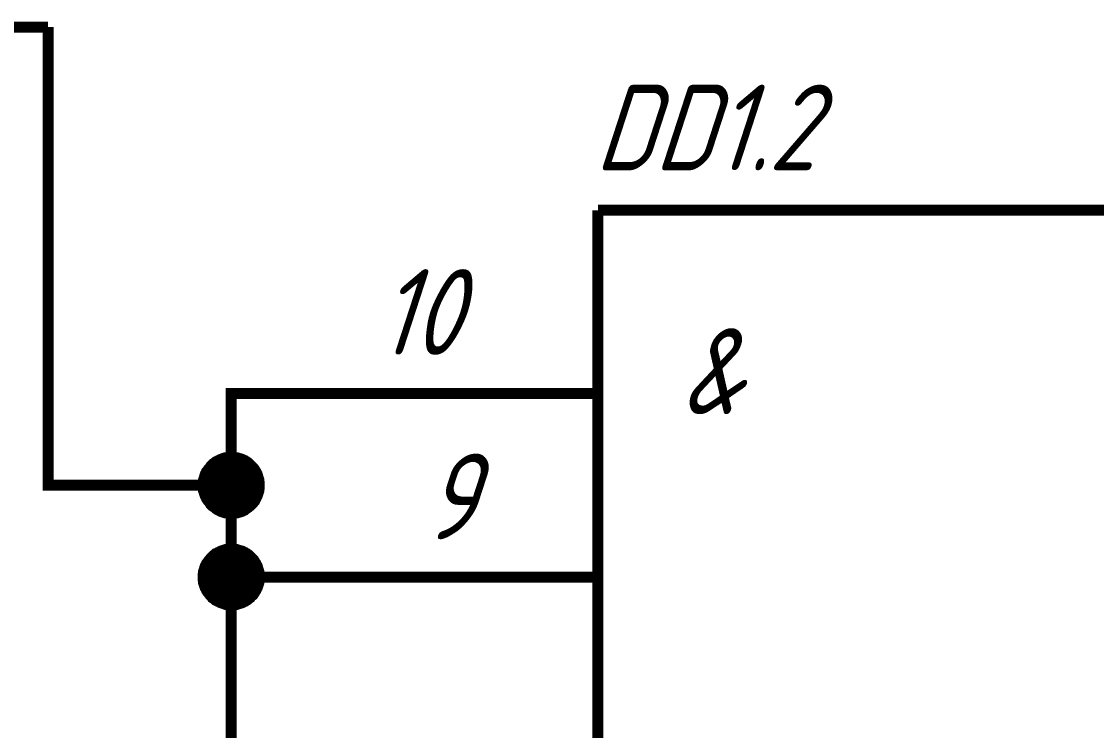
# Model space of a CAD drawing. Header units: millimetres. Extents: x 0 to 420, y 0 to 297.
# Drawn here: x 266.77 to 296.09, y 103.31 to 122.64 of the extents above; entities that cross this region are included whole.
import ezdxf

# ---------------------------------------------------------------- set-up
doc = ezdxf.new("R2010")
doc.units = ezdxf.units.MM
doc.layers.add('Sheet', color=255, linetype='Continuous')
doc.styles.add('GOST', font='', dxfattribs={"oblique": 18})
doc.styles.get('GOST').set_extended_font_data('GOST type A')

msp = doc.modelspace()

# ---------------------------------------------------------------- linework, layer by layer
at = {"layer": 'Sheet'}
for points, const_width in [([(262.5, 122.492), (267.496, 122.492)], 0.3), ([(267.496, 122.492), (267.496, 109.994), (272.493, 109.994), (272.493, 112.498), (277.489, 112.498)], 0.3), ([(282.496, 102.492), (282.496, 117.495)], 0.3), ([(282.496, 117.495), (297.485, 117.495)], 0.3), ([(282.496, 112.498), (277.489, 112.498)], 0.3), ([(271.729, 109.994), (271.729, 110.039), (271.729, 110.072), (271.74, 110.106), (271.74, 110.151), (271.751, 110.185), (271.763, 110.218), (271.774, 110.263), (271.785, 110.297), (271.808, 110.331), (271.819, 110.364), (271.841, 110.387), (271.864, 110.42), (271.886, 110.454), (271.909, 110.477), (271.931, 110.51), (271.954, 110.533), (271.976, 110.555), (272.01, 110.589), (272.043, 110.611), (272.066, 110.634), (272.1, 110.645), (272.133, 110.668), (272.167, 110.679), (272.201, 110.701), (272.234, 110.712), (272.268, 110.724), (272.302, 110.735), (272.335, 110.746), (272.38, 110.746), (272.414, 110.757), (272.459, 110.757), (272.493, 110.757)], 0.3), ([(271.729, 109.994), (271.729, 110.039), (271.729, 110.072), (271.74, 110.106), (271.74, 110.151), (271.751, 110.185), (271.763, 110.218), (271.774, 110.263), (271.785, 110.297), (271.808, 110.331), (271.819, 110.364), (271.841, 110.387), (271.864, 110.42), (271.886, 110.454), (271.909, 110.477), (271.931, 110.51), (271.954, 110.533), (271.976, 110.555), (272.01, 110.589), (272.043, 110.611), (272.066, 110.634), (272.1, 110.645), (272.133, 110.668), (272.167, 110.679), (272.201, 110.701), (272.234, 110.712), (272.268, 110.724), (272.302, 110.735), (272.335, 110.746), (272.38, 110.746), (272.414, 110.757), (272.459, 110.757), (272.493, 110.757)], 0.3), ([(271.729, 109.994), (271.729, 110.039), (271.729, 110.072), (271.74, 110.106), (271.74, 110.151), (271.751, 110.185), (271.763, 110.218), (271.774, 110.263), (271.785, 110.297), (271.808, 110.331), (271.819, 110.364), (271.841, 110.387), (271.864, 110.42), (271.886, 110.454), (271.909, 110.477), (271.931, 110.51), (271.954, 110.533), (271.976, 110.555), (272.01, 110.589), (272.043, 110.611), (272.066, 110.634), (272.1, 110.645), (272.133, 110.668), (272.167, 110.679), (272.201, 110.701), (272.234, 110.712), (272.268, 110.724), (272.302, 110.735), (272.335, 110.746), (272.38, 110.746), (272.414, 110.757), (272.459, 110.757), (272.493, 110.757)], 0.3), ([(271.729, 109.994), (271.729, 110.039), (271.729, 110.072), (271.74, 110.106), (271.74, 110.151), (271.751, 110.185), (271.763, 110.218), (271.774, 110.263), (271.785, 110.297), (271.808, 110.331), (271.819, 110.364), (271.841, 110.387), (271.864, 110.42), (271.886, 110.454), (271.909, 110.477), (271.931, 110.51), (271.954, 110.533), (271.976, 110.555), (272.01, 110.589), (272.043, 110.611), (272.066, 110.634), (272.1, 110.645), (272.133, 110.668), (272.167, 110.679), (272.201, 110.701), (272.234, 110.712), (272.268, 110.724), (272.302, 110.735), (272.335, 110.746), (272.38, 110.746), (272.414, 110.757), (272.459, 110.757), (272.493, 110.757)], 0.3), ([(272.493, 110.757), (272.493, 110.757)], 0.3), ([(272.493, 110.757), (272.537, 110.757), (272.571, 110.757), (272.605, 110.746), (272.65, 110.746), (272.683, 110.735), (272.717, 110.724), (272.762, 110.712), (272.796, 110.701), (272.829, 110.679), (272.863, 110.668), (272.885, 110.645), (272.919, 110.634), (272.953, 110.611), (272.975, 110.589), (273.009, 110.555), (273.031, 110.533), (273.054, 110.51), (273.088, 110.477), (273.11, 110.454), (273.132, 110.42), (273.144, 110.387), (273.166, 110.364), (273.177, 110.331), (273.2, 110.297), (273.211, 110.263), (273.222, 110.218), (273.234, 110.185), (273.245, 110.151), (273.245, 110.106), (273.256, 110.072), (273.256, 110.039), (273.256, 109.994)], 0.3), ([(272.493, 110.757), (272.493, 110.757)], 0.3), ([(272.493, 110.757), (272.537, 110.757), (272.571, 110.757), (272.605, 110.746), (272.65, 110.746), (272.683, 110.735), (272.717, 110.724), (272.762, 110.712), (272.796, 110.701), (272.829, 110.679), (272.863, 110.668), (272.885, 110.645), (272.919, 110.634), (272.953, 110.611), (272.975, 110.589), (273.009, 110.555), (273.031, 110.533), (273.054, 110.51), (273.088, 110.477), (273.11, 110.454), (273.132, 110.42), (273.144, 110.387), (273.166, 110.364), (273.177, 110.331), (273.2, 110.297), (273.211, 110.263), (273.222, 110.218), (273.234, 110.185), (273.245, 110.151), (273.245, 110.106), (273.256, 110.072), (273.256, 110.039), (273.256, 109.994)], 0.3), ([(272.493, 110.757), (272.493, 110.757)], 0.3), ([(272.493, 110.757), (272.537, 110.757), (272.571, 110.757), (272.605, 110.746), (272.65, 110.746), (272.683, 110.735), (272.717, 110.724), (272.762, 110.712), (272.796, 110.701), (272.829, 110.679), (272.863, 110.668), (272.885, 110.645), (272.919, 110.634), (272.953, 110.611), (272.975, 110.589), (273.009, 110.555), (273.031, 110.533), (273.054, 110.51), (273.088, 110.477), (273.11, 110.454), (273.132, 110.42), (273.144, 110.387), (273.166, 110.364), (273.177, 110.331), (273.2, 110.297), (273.211, 110.263), (273.222, 110.218), (273.234, 110.185), (273.245, 110.151), (273.245, 110.106), (273.256, 110.072), (273.256, 110.039), (273.256, 109.994)], 0.3), ([(272.493, 110.757), (272.493, 110.757)], 0.3), ([(272.493, 110.757), (272.537, 110.757), (272.571, 110.757), (272.605, 110.746), (272.65, 110.746), (272.683, 110.735), (272.717, 110.724), (272.762, 110.712), (272.796, 110.701), (272.829, 110.679), (272.863, 110.668), (272.885, 110.645), (272.919, 110.634), (272.953, 110.611), (272.975, 110.589), (273.009, 110.555), (273.031, 110.533), (273.054, 110.51), (273.088, 110.477), (273.11, 110.454), (273.132, 110.42), (273.144, 110.387), (273.166, 110.364), (273.177, 110.331), (273.2, 110.297), (273.211, 110.263), (273.222, 110.218), (273.234, 110.185), (273.245, 110.151), (273.245, 110.106), (273.256, 110.072), (273.256, 110.039), (273.256, 109.994)], 0.3), ([(271.729, 109.994), (271.729, 110.039), (271.729, 110.072), (271.74, 110.106), (271.74, 110.151), (271.751, 110.185), (271.763, 110.218), (271.774, 110.263), (271.785, 110.297), (271.808, 110.331), (271.819, 110.364), (271.841, 110.387), (271.864, 110.42), (271.886, 110.454), (271.909, 110.477), (271.931, 110.51), (271.954, 110.533), (271.976, 110.555), (272.01, 110.589), (272.043, 110.611), (272.066, 110.634), (272.1, 110.645), (272.133, 110.668), (272.167, 110.679), (272.201, 110.701), (272.234, 110.712), (272.268, 110.724), (272.302, 110.735), (272.335, 110.746), (272.38, 110.746), (272.414, 110.757), (272.459, 110.757), (272.493, 110.757)], 0.0991), ([(271.729, 109.994), (271.729, 110.039), (271.729, 110.072), (271.74, 110.106), (271.74, 110.151), (271.751, 110.185), (271.763, 110.218), (271.774, 110.263), (271.785, 110.297), (271.808, 110.331), (271.819, 110.364), (271.841, 110.387), (271.864, 110.42), (271.886, 110.454), (271.909, 110.477), (271.931, 110.51), (271.954, 110.533), (271.976, 110.555), (272.01, 110.589), (272.043, 110.611), (272.066, 110.634), (272.1, 110.645), (272.133, 110.668), (272.167, 110.679), (272.201, 110.701), (272.234, 110.712), (272.268, 110.724), (272.302, 110.735), (272.335, 110.746), (272.38, 110.746), (272.414, 110.757), (272.459, 110.757), (272.493, 110.757)], 0.0991), ([(271.729, 109.994), (271.729, 110.039), (271.729, 110.072), (271.74, 110.106), (271.74, 110.151), (271.751, 110.185), (271.763, 110.218), (271.774, 110.263), (271.785, 110.297), (271.808, 110.331), (271.819, 110.364), (271.841, 110.387), (271.864, 110.42), (271.886, 110.454), (271.909, 110.477), (271.931, 110.51), (271.954, 110.533), (271.976, 110.555), (272.01, 110.589), (272.043, 110.611), (272.066, 110.634), (272.1, 110.645), (272.133, 110.668), (272.167, 110.679), (272.201, 110.701), (272.234, 110.712), (272.268, 110.724), (272.302, 110.735), (272.335, 110.746), (272.38, 110.746), (272.414, 110.757), (272.459, 110.757), (272.493, 110.757)], 0.0991), ([(271.729, 109.994), (271.729, 110.039), (271.729, 110.072), (271.74, 110.106), (271.74, 110.151), (271.751, 110.185), (271.763, 110.218), (271.774, 110.263), (271.785, 110.297), (271.808, 110.331), (271.819, 110.364), (271.841, 110.387), (271.864, 110.42), (271.886, 110.454), (271.909, 110.477), (271.931, 110.51), (271.954, 110.533), (271.976, 110.555), (272.01, 110.589), (272.043, 110.611), (272.066, 110.634), (272.1, 110.645), (272.133, 110.668), (272.167, 110.679), (272.201, 110.701), (272.234, 110.712), (272.268, 110.724), (272.302, 110.735), (272.335, 110.746), (272.38, 110.746), (272.414, 110.757), (272.459, 110.757), (272.493, 110.757)], 0.0991), ([(272.493, 110.757), (272.493, 110.757)], 0.0991), ([(272.493, 110.757), (272.537, 110.757), (272.571, 110.757), (272.605, 110.746), (272.65, 110.746), (272.683, 110.735), (272.717, 110.724), (272.762, 110.712), (272.796, 110.701), (272.829, 110.679), (272.863, 110.668), (272.885, 110.645), (272.919, 110.634), (272.953, 110.611), (272.975, 110.589), (273.009, 110.555), (273.031, 110.533), (273.054, 110.51), (273.088, 110.477), (273.11, 110.454), (273.132, 110.42), (273.144, 110.387), (273.166, 110.364), (273.177, 110.331), (273.2, 110.297), (273.211, 110.263), (273.222, 110.218), (273.234, 110.185), (273.245, 110.151), (273.245, 110.106), (273.256, 110.072), (273.256, 110.039), (273.256, 109.994)], 0.0991), ([(272.493, 110.757), (272.493, 110.757)], 0.0991), ([(272.493, 110.757), (272.537, 110.757), (272.571, 110.757), (272.605, 110.746), (272.65, 110.746), (272.683, 110.735), (272.717, 110.724), (272.762, 110.712), (272.796, 110.701), (272.829, 110.679), (272.863, 110.668), (272.885, 110.645), (272.919, 110.634), (272.953, 110.611), (272.975, 110.589), (273.009, 110.555), (273.031, 110.533), (273.054, 110.51), (273.088, 110.477), (273.11, 110.454), (273.132, 110.42), (273.144, 110.387), (273.166, 110.364), (273.177, 110.331), (273.2, 110.297), (273.211, 110.263), (273.222, 110.218), (273.234, 110.185), (273.245, 110.151), (273.245, 110.106), (273.256, 110.072), (273.256, 110.039), (273.256, 109.994)], 0.0991), ([(272.493, 110.757), (272.493, 110.757)], 0.0991), ([(272.493, 110.757), (272.537, 110.757), (272.571, 110.757), (272.605, 110.746), (272.65, 110.746), (272.683, 110.735), (272.717, 110.724), (272.762, 110.712), (272.796, 110.701), (272.829, 110.679), (272.863, 110.668), (272.885, 110.645), (272.919, 110.634), (272.953, 110.611), (272.975, 110.589), (273.009, 110.555), (273.031, 110.533), (273.054, 110.51), (273.088, 110.477), (273.11, 110.454), (273.132, 110.42), (273.144, 110.387), (273.166, 110.364), (273.177, 110.331), (273.2, 110.297), (273.211, 110.263), (273.222, 110.218), (273.234, 110.185), (273.245, 110.151), (273.245, 110.106), (273.256, 110.072), (273.256, 110.039), (273.256, 109.994)], 0.0991), ([(272.493, 110.757), (272.493, 110.757)], 0.0991), ([(272.493, 110.757), (272.537, 110.757), (272.571, 110.757), (272.605, 110.746), (272.65, 110.746), (272.683, 110.735), (272.717, 110.724), (272.762, 110.712), (272.796, 110.701), (272.829, 110.679), (272.863, 110.668), (272.885, 110.645), (272.919, 110.634), (272.953, 110.611), (272.975, 110.589), (273.009, 110.555), (273.031, 110.533), (273.054, 110.51), (273.088, 110.477), (273.11, 110.454), (273.132, 110.42), (273.144, 110.387), (273.166, 110.364), (273.177, 110.331), (273.2, 110.297), (273.211, 110.263), (273.222, 110.218), (273.234, 110.185), (273.245, 110.151), (273.245, 110.106), (273.256, 110.072), (273.256, 110.039), (273.256, 109.994)], 0.0991), ([(272.493, 109.23), (272.459, 109.23), (272.414, 109.23), (272.38, 109.241), (272.335, 109.241), (272.302, 109.253), (272.268, 109.264), (272.234, 109.275), (272.201, 109.286), (272.167, 109.309), (272.133, 109.32), (272.1, 109.342), (272.066, 109.365), (272.043, 109.387), (272.01, 109.41), (271.976, 109.432), (271.954, 109.455), (271.931, 109.477), (271.909, 109.511), (271.886, 109.545), (271.864, 109.567), (271.841, 109.601), (271.819, 109.634), (271.808, 109.668), (271.785, 109.702), (271.774, 109.735), (271.763, 109.769), (271.751, 109.803), (271.74, 109.837), (271.74, 109.881), (271.729, 109.915), (271.729, 109.96), (271.729, 109.994)], 0.3), ([(271.729, 109.994), (271.729, 109.994)], 0.3), ([(272.493, 109.23), (272.459, 109.23), (272.414, 109.23), (272.38, 109.241), (272.335, 109.241), (272.302, 109.253), (272.268, 109.264), (272.234, 109.275), (272.201, 109.286), (272.167, 109.309), (272.133, 109.32), (272.1, 109.342), (272.066, 109.365), (272.043, 109.387), (272.01, 109.41), (271.976, 109.432), (271.954, 109.455), (271.931, 109.477), (271.909, 109.511), (271.886, 109.545), (271.864, 109.567), (271.841, 109.601), (271.819, 109.634), (271.808, 109.668), (271.785, 109.702), (271.774, 109.735), (271.763, 109.769), (271.751, 109.803), (271.74, 109.837), (271.74, 109.881), (271.729, 109.915), (271.729, 109.96), (271.729, 109.994)], 0.3), ([(271.729, 109.994), (271.729, 109.994)], 0.3), ([(272.493, 109.23), (272.459, 109.23), (272.414, 109.23), (272.38, 109.241), (272.335, 109.241), (272.302, 109.253), (272.268, 109.264), (272.234, 109.275), (272.201, 109.286), (272.167, 109.309), (272.133, 109.32), (272.1, 109.342), (272.066, 109.365), (272.043, 109.387), (272.01, 109.41), (271.976, 109.432), (271.954, 109.455), (271.931, 109.477), (271.909, 109.511), (271.886, 109.545), (271.864, 109.567), (271.841, 109.601), (271.819, 109.634), (271.808, 109.668), (271.785, 109.702), (271.774, 109.735), (271.763, 109.769), (271.751, 109.803), (271.74, 109.837), (271.74, 109.881), (271.729, 109.915), (271.729, 109.96), (271.729, 109.994)], 0.3), ([(271.729, 109.994), (271.729, 109.994)], 0.3), ([(272.493, 109.23), (272.459, 109.23), (272.414, 109.23), (272.38, 109.241), (272.335, 109.241), (272.302, 109.253), (272.268, 109.264), (272.234, 109.275), (272.201, 109.286), (272.167, 109.309), (272.133, 109.32), (272.1, 109.342), (272.066, 109.365), (272.043, 109.387), (272.01, 109.41), (271.976, 109.432), (271.954, 109.455), (271.931, 109.477), (271.909, 109.511), (271.886, 109.545), (271.864, 109.567), (271.841, 109.601), (271.819, 109.634), (271.808, 109.668), (271.785, 109.702), (271.774, 109.735), (271.763, 109.769), (271.751, 109.803), (271.74, 109.837), (271.74, 109.881), (271.729, 109.915), (271.729, 109.96), (271.729, 109.994)], 0.3), ([(271.729, 109.994), (271.729, 109.994)], 0.3), ([(272.493, 109.23), (272.459, 109.23), (272.414, 109.23), (272.38, 109.241), (272.335, 109.241), (272.302, 109.253), (272.268, 109.264), (272.234, 109.275), (272.201, 109.286), (272.167, 109.309), (272.133, 109.32), (272.1, 109.342), (272.066, 109.365), (272.043, 109.387), (272.01, 109.41), (271.976, 109.432), (271.954, 109.455), (271.931, 109.477), (271.909, 109.511), (271.886, 109.545), (271.864, 109.567), (271.841, 109.601), (271.819, 109.634), (271.808, 109.668), (271.785, 109.702), (271.774, 109.735), (271.763, 109.769), (271.751, 109.803), (271.74, 109.837), (271.74, 109.881), (271.729, 109.915), (271.729, 109.96), (271.729, 109.994)], 0.0991), ([(271.729, 109.994), (271.729, 109.994)], 0.0991), ([(272.493, 109.23), (272.459, 109.23), (272.414, 109.23), (272.38, 109.241), (272.335, 109.241), (272.302, 109.253), (272.268, 109.264), (272.234, 109.275), (272.201, 109.286), (272.167, 109.309), (272.133, 109.32), (272.1, 109.342), (272.066, 109.365), (272.043, 109.387), (272.01, 109.41), (271.976, 109.432), (271.954, 109.455), (271.931, 109.477), (271.909, 109.511), (271.886, 109.545), (271.864, 109.567), (271.841, 109.601), (271.819, 109.634), (271.808, 109.668), (271.785, 109.702), (271.774, 109.735), (271.763, 109.769), (271.751, 109.803), (271.74, 109.837), (271.74, 109.881), (271.729, 109.915), (271.729, 109.96), (271.729, 109.994)], 0.0991), ([(271.729, 109.994), (271.729, 109.994)], 0.0991), ([(272.493, 109.23), (272.459, 109.23), (272.414, 109.23), (272.38, 109.241), (272.335, 109.241), (272.302, 109.253), (272.268, 109.264), (272.234, 109.275), (272.201, 109.286), (272.167, 109.309), (272.133, 109.32), (272.1, 109.342), (272.066, 109.365), (272.043, 109.387), (272.01, 109.41), (271.976, 109.432), (271.954, 109.455), (271.931, 109.477), (271.909, 109.511), (271.886, 109.545), (271.864, 109.567), (271.841, 109.601), (271.819, 109.634), (271.808, 109.668), (271.785, 109.702), (271.774, 109.735), (271.763, 109.769), (271.751, 109.803), (271.74, 109.837), (271.74, 109.881), (271.729, 109.915), (271.729, 109.96), (271.729, 109.994)], 0.0991), ([(271.729, 109.994), (271.729, 109.994)], 0.0991), ([(272.493, 109.23), (272.459, 109.23), (272.414, 109.23), (272.38, 109.241), (272.335, 109.241), (272.302, 109.253), (272.268, 109.264), (272.234, 109.275), (272.201, 109.286), (272.167, 109.309), (272.133, 109.32), (272.1, 109.342), (272.066, 109.365), (272.043, 109.387), (272.01, 109.41), (271.976, 109.432), (271.954, 109.455), (271.931, 109.477), (271.909, 109.511), (271.886, 109.545), (271.864, 109.567), (271.841, 109.601), (271.819, 109.634), (271.808, 109.668), (271.785, 109.702), (271.774, 109.735), (271.763, 109.769), (271.751, 109.803), (271.74, 109.837), (271.74, 109.881), (271.729, 109.915), (271.729, 109.96), (271.729, 109.994)], 0.0991), ([(271.729, 109.994), (271.729, 109.994)], 0.0991), ([(273.256, 109.994), (273.256, 109.96), (273.256, 109.915), (273.245, 109.881), (273.245, 109.837), (273.234, 109.803), (273.222, 109.769), (273.211, 109.735), (273.2, 109.702), (273.177, 109.668), (273.166, 109.634), (273.144, 109.601), (273.132, 109.567), (273.11, 109.545), (273.088, 109.511), (273.054, 109.477), (273.031, 109.455), (273.009, 109.432), (272.975, 109.41), (272.953, 109.387), (272.919, 109.365), (272.885, 109.342), (272.863, 109.32), (272.829, 109.309), (272.796, 109.286), (272.762, 109.275), (272.717, 109.264), (272.683, 109.253), (272.65, 109.241), (272.605, 109.241), (272.571, 109.23), (272.537, 109.23), (272.493, 109.23)], 0.3), ([(272.493, 109.994), (272.493, 107.49), (277.489, 107.49)], 0.3), ([(273.256, 109.994), (273.256, 109.96), (273.256, 109.915), (273.245, 109.881), (273.245, 109.837), (273.234, 109.803), (273.222, 109.769), (273.211, 109.735), (273.2, 109.702), (273.177, 109.668), (273.166, 109.634), (273.144, 109.601), (273.132, 109.567), (273.11, 109.545), (273.088, 109.511), (273.054, 109.477), (273.031, 109.455), (273.009, 109.432), (272.975, 109.41), (272.953, 109.387), (272.919, 109.365), (272.885, 109.342), (272.863, 109.32), (272.829, 109.309), (272.796, 109.286), (272.762, 109.275), (272.717, 109.264), (272.683, 109.253), (272.65, 109.241), (272.605, 109.241), (272.571, 109.23), (272.537, 109.23), (272.493, 109.23)], 0.3), ([(273.256, 109.994), (273.256, 109.96), (273.256, 109.915), (273.245, 109.881), (273.245, 109.837), (273.234, 109.803), (273.222, 109.769), (273.211, 109.735), (273.2, 109.702), (273.177, 109.668), (273.166, 109.634), (273.144, 109.601), (273.132, 109.567), (273.11, 109.545), (273.088, 109.511), (273.054, 109.477), (273.031, 109.455), (273.009, 109.432), (272.975, 109.41), (272.953, 109.387), (272.919, 109.365), (272.885, 109.342), (272.863, 109.32), (272.829, 109.309), (272.796, 109.286), (272.762, 109.275), (272.717, 109.264), (272.683, 109.253), (272.65, 109.241), (272.605, 109.241), (272.571, 109.23), (272.537, 109.23), (272.493, 109.23)], 0.3), ([(273.256, 109.994), (273.256, 109.96), (273.256, 109.915), (273.245, 109.881), (273.245, 109.837), (273.234, 109.803), (273.222, 109.769), (273.211, 109.735), (273.2, 109.702), (273.177, 109.668), (273.166, 109.634), (273.144, 109.601), (273.132, 109.567), (273.11, 109.545), (273.088, 109.511), (273.054, 109.477), (273.031, 109.455), (273.009, 109.432), (272.975, 109.41), (272.953, 109.387), (272.919, 109.365), (272.885, 109.342), (272.863, 109.32), (272.829, 109.309), (272.796, 109.286), (272.762, 109.275), (272.717, 109.264), (272.683, 109.253), (272.65, 109.241), (272.605, 109.241), (272.571, 109.23), (272.537, 109.23), (272.493, 109.23)], 0.3), ([(273.256, 109.994), (273.256, 109.96), (273.256, 109.915), (273.245, 109.881), (273.245, 109.837), (273.234, 109.803), (273.222, 109.769), (273.211, 109.735), (273.2, 109.702), (273.177, 109.668), (273.166, 109.634), (273.144, 109.601), (273.132, 109.567), (273.11, 109.545), (273.088, 109.511), (273.054, 109.477), (273.031, 109.455), (273.009, 109.432), (272.975, 109.41), (272.953, 109.387), (272.919, 109.365), (272.885, 109.342), (272.863, 109.32), (272.829, 109.309), (272.796, 109.286), (272.762, 109.275), (272.717, 109.264), (272.683, 109.253), (272.65, 109.241), (272.605, 109.241), (272.571, 109.23), (272.537, 109.23), (272.493, 109.23)], 0.0991), ([(273.256, 109.994), (273.256, 109.96), (273.256, 109.915), (273.245, 109.881), (273.245, 109.837), (273.234, 109.803), (273.222, 109.769), (273.211, 109.735), (273.2, 109.702), (273.177, 109.668), (273.166, 109.634), (273.144, 109.601), (273.132, 109.567), (273.11, 109.545), (273.088, 109.511), (273.054, 109.477), (273.031, 109.455), (273.009, 109.432), (272.975, 109.41), (272.953, 109.387), (272.919, 109.365), (272.885, 109.342), (272.863, 109.32), (272.829, 109.309), (272.796, 109.286), (272.762, 109.275), (272.717, 109.264), (272.683, 109.253), (272.65, 109.241), (272.605, 109.241), (272.571, 109.23), (272.537, 109.23), (272.493, 109.23)], 0.0991), ([(273.256, 109.994), (273.256, 109.96), (273.256, 109.915), (273.245, 109.881), (273.245, 109.837), (273.234, 109.803), (273.222, 109.769), (273.211, 109.735), (273.2, 109.702), (273.177, 109.668), (273.166, 109.634), (273.144, 109.601), (273.132, 109.567), (273.11, 109.545), (273.088, 109.511), (273.054, 109.477), (273.031, 109.455), (273.009, 109.432), (272.975, 109.41), (272.953, 109.387), (272.919, 109.365), (272.885, 109.342), (272.863, 109.32), (272.829, 109.309), (272.796, 109.286), (272.762, 109.275), (272.717, 109.264), (272.683, 109.253), (272.65, 109.241), (272.605, 109.241), (272.571, 109.23), (272.537, 109.23), (272.493, 109.23)], 0.0991), ([(273.256, 109.994), (273.256, 109.96), (273.256, 109.915), (273.245, 109.881), (273.245, 109.837), (273.234, 109.803), (273.222, 109.769), (273.211, 109.735), (273.2, 109.702), (273.177, 109.668), (273.166, 109.634), (273.144, 109.601), (273.132, 109.567), (273.11, 109.545), (273.088, 109.511), (273.054, 109.477), (273.031, 109.455), (273.009, 109.432), (272.975, 109.41), (272.953, 109.387), (272.919, 109.365), (272.885, 109.342), (272.863, 109.32), (272.829, 109.309), (272.796, 109.286), (272.762, 109.275), (272.717, 109.264), (272.683, 109.253), (272.65, 109.241), (272.605, 109.241), (272.571, 109.23), (272.537, 109.23), (272.493, 109.23)], 0.0991), ([(273.256, 109.994), (273.256, 109.994), (273.256, 109.994), (273.256, 109.994), (273.256, 109.994), (273.256, 109.994), (273.256, 109.994), (273.256, 109.994), (273.256, 109.994), (273.256, 109.994), (273.256, 109.994), (273.256, 109.994), (273.256, 109.994), (273.256, 109.994), (273.256, 109.994), (273.256, 109.994), (273.256, 109.994), (273.256, 109.994), (273.256, 109.994), (273.256, 109.994), (273.256, 109.994), (273.256, 109.994), (273.256, 109.994), (273.256, 109.994), (273.256, 109.994), (273.256, 109.994), (273.256, 109.994), (273.256, 109.994), (273.256, 109.994), (273.256, 109.994), (273.256, 109.994), (273.256, 109.994), (273.256, 109.994)], 0.3), ([(273.256, 109.994), (273.256, 109.994)], 0.3), ([(273.256, 109.994), (273.256, 109.994), (273.256, 109.994), (273.256, 109.994), (273.256, 109.994), (273.256, 109.994), (273.256, 109.994), (273.256, 109.994), (273.256, 109.994), (273.256, 109.994), (273.256, 109.994), (273.256, 109.994), (273.256, 109.994), (273.256, 109.994), (273.256, 109.994), (273.256, 109.994), (273.256, 109.994), (273.256, 109.994), (273.256, 109.994), (273.256, 109.994), (273.256, 109.994), (273.256, 109.994), (273.256, 109.994), (273.256, 109.994), (273.256, 109.994), (273.256, 109.994), (273.256, 109.994), (273.256, 109.994), (273.256, 109.994), (273.256, 109.994), (273.256, 109.994), (273.256, 109.994), (273.256, 109.994)], 0.3), ([(273.256, 109.994), (273.256, 109.994)], 0.3), ([(273.256, 109.994), (273.256, 109.994), (273.256, 109.994), (273.256, 109.994), (273.256, 109.994), (273.256, 109.994), (273.256, 109.994), (273.256, 109.994), (273.256, 109.994), (273.256, 109.994), (273.256, 109.994), (273.256, 109.994), (273.256, 109.994), (273.256, 109.994), (273.256, 109.994), (273.256, 109.994), (273.256, 109.994), (273.256, 109.994), (273.256, 109.994), (273.256, 109.994), (273.256, 109.994), (273.256, 109.994), (273.256, 109.994), (273.256, 109.994), (273.256, 109.994), (273.256, 109.994), (273.256, 109.994), (273.256, 109.994), (273.256, 109.994), (273.256, 109.994), (273.256, 109.994), (273.256, 109.994), (273.256, 109.994)], 0.3), ([(273.256, 109.994), (273.256, 109.994)], 0.3), ([(273.256, 109.994), (273.256, 109.994), (273.256, 109.994), (273.256, 109.994), (273.256, 109.994), (273.256, 109.994), (273.256, 109.994), (273.256, 109.994), (273.256, 109.994), (273.256, 109.994), (273.256, 109.994), (273.256, 109.994), (273.256, 109.994), (273.256, 109.994), (273.256, 109.994), (273.256, 109.994), (273.256, 109.994), (273.256, 109.994), (273.256, 109.994), (273.256, 109.994), (273.256, 109.994), (273.256, 109.994), (273.256, 109.994), (273.256, 109.994), (273.256, 109.994), (273.256, 109.994), (273.256, 109.994), (273.256, 109.994), (273.256, 109.994), (273.256, 109.994), (273.256, 109.994), (273.256, 109.994), (273.256, 109.994)], 0.3), ([(273.256, 109.994), (273.256, 109.994)], 0.3), ([(273.256, 109.994), (273.256, 109.994), (273.256, 109.994), (273.256, 109.994), (273.256, 109.994), (273.256, 109.994), (273.256, 109.994), (273.256, 109.994), (273.256, 109.994), (273.256, 109.994), (273.256, 109.994), (273.256, 109.994), (273.256, 109.994), (273.256, 109.994), (273.256, 109.994), (273.256, 109.994), (273.256, 109.994), (273.256, 109.994), (273.256, 109.994), (273.256, 109.994), (273.256, 109.994), (273.256, 109.994), (273.256, 109.994), (273.256, 109.994), (273.256, 109.994), (273.256, 109.994), (273.256, 109.994), (273.256, 109.994), (273.256, 109.994), (273.256, 109.994), (273.256, 109.994), (273.256, 109.994), (273.256, 109.994)], 0.0991), ([(273.256, 109.994), (273.256, 109.994)], 0.0991), ([(273.256, 109.994), (273.256, 109.994), (273.256, 109.994), (273.256, 109.994), (273.256, 109.994), (273.256, 109.994), (273.256, 109.994), (273.256, 109.994), (273.256, 109.994), (273.256, 109.994), (273.256, 109.994), (273.256, 109.994), (273.256, 109.994), (273.256, 109.994), (273.256, 109.994), (273.256, 109.994), (273.256, 109.994), (273.256, 109.994), (273.256, 109.994), (273.256, 109.994), (273.256, 109.994), (273.256, 109.994), (273.256, 109.994), (273.256, 109.994), (273.256, 109.994), (273.256, 109.994), (273.256, 109.994), (273.256, 109.994), (273.256, 109.994), (273.256, 109.994), (273.256, 109.994), (273.256, 109.994), (273.256, 109.994)], 0.0991), ([(273.256, 109.994), (273.256, 109.994)], 0.0991), ([(273.256, 109.994), (273.256, 109.994), (273.256, 109.994), (273.256, 109.994), (273.256, 109.994), (273.256, 109.994), (273.256, 109.994), (273.256, 109.994), (273.256, 109.994), (273.256, 109.994), (273.256, 109.994), (273.256, 109.994), (273.256, 109.994), (273.256, 109.994), (273.256, 109.994), (273.256, 109.994), (273.256, 109.994), (273.256, 109.994), (273.256, 109.994), (273.256, 109.994), (273.256, 109.994), (273.256, 109.994), (273.256, 109.994), (273.256, 109.994), (273.256, 109.994), (273.256, 109.994), (273.256, 109.994), (273.256, 109.994), (273.256, 109.994), (273.256, 109.994), (273.256, 109.994), (273.256, 109.994), (273.256, 109.994)], 0.0991), ([(273.256, 109.994), (273.256, 109.994)], 0.0991), ([(273.256, 109.994), (273.256, 109.994), (273.256, 109.994), (273.256, 109.994), (273.256, 109.994), (273.256, 109.994), (273.256, 109.994), (273.256, 109.994), (273.256, 109.994), (273.256, 109.994), (273.256, 109.994), (273.256, 109.994), (273.256, 109.994), (273.256, 109.994), (273.256, 109.994), (273.256, 109.994), (273.256, 109.994), (273.256, 109.994), (273.256, 109.994), (273.256, 109.994), (273.256, 109.994), (273.256, 109.994), (273.256, 109.994), (273.256, 109.994), (273.256, 109.994), (273.256, 109.994), (273.256, 109.994), (273.256, 109.994), (273.256, 109.994), (273.256, 109.994), (273.256, 109.994), (273.256, 109.994), (273.256, 109.994)], 0.0991), ([(273.256, 109.994), (273.256, 109.994)], 0.0991), ([(271.729, 107.49), (271.729, 107.534), (271.729, 107.568), (271.74, 107.602), (271.74, 107.647), (271.751, 107.68), (271.763, 107.714), (271.774, 107.759), (271.785, 107.793), (271.808, 107.826), (271.819, 107.86), (271.841, 107.883), (271.864, 107.916), (271.886, 107.95), (271.909, 107.972), (271.931, 108.006), (271.954, 108.029), (271.976, 108.051), (272.01, 108.085), (272.043, 108.107), (272.066, 108.13), (272.1, 108.141), (272.133, 108.163), (272.167, 108.175), (272.201, 108.197), (272.234, 108.208), (272.268, 108.219), (272.302, 108.231), (272.335, 108.242), (272.38, 108.242), (272.414, 108.253), (272.459, 108.253), (272.493, 108.253)], 0.3), ([(271.729, 107.49), (271.729, 107.534), (271.729, 107.568), (271.74, 107.602), (271.74, 107.647), (271.751, 107.68), (271.763, 107.714), (271.774, 107.759), (271.785, 107.793), (271.808, 107.826), (271.819, 107.86), (271.841, 107.883), (271.864, 107.916), (271.886, 107.95), (271.909, 107.972), (271.931, 108.006), (271.954, 108.029), (271.976, 108.051), (272.01, 108.085), (272.043, 108.107), (272.066, 108.13), (272.1, 108.141), (272.133, 108.163), (272.167, 108.175), (272.201, 108.197), (272.234, 108.208), (272.268, 108.219), (272.302, 108.231), (272.335, 108.242), (272.38, 108.242), (272.414, 108.253), (272.459, 108.253), (272.493, 108.253)], 0.3), ([(271.729, 107.49), (271.729, 107.534), (271.729, 107.568), (271.74, 107.602), (271.74, 107.647), (271.751, 107.68), (271.763, 107.714), (271.774, 107.759), (271.785, 107.793), (271.808, 107.826), (271.819, 107.86), (271.841, 107.883), (271.864, 107.916), (271.886, 107.95), (271.909, 107.972), (271.931, 108.006), (271.954, 108.029), (271.976, 108.051), (272.01, 108.085), (272.043, 108.107), (272.066, 108.13), (272.1, 108.141), (272.133, 108.163), (272.167, 108.175), (272.201, 108.197), (272.234, 108.208), (272.268, 108.219), (272.302, 108.231), (272.335, 108.242), (272.38, 108.242), (272.414, 108.253), (272.459, 108.253), (272.493, 108.253)], 0.3), ([(271.729, 107.49), (271.729, 107.534), (271.729, 107.568), (271.74, 107.602), (271.74, 107.647), (271.751, 107.68), (271.763, 107.714), (271.774, 107.759), (271.785, 107.793), (271.808, 107.826), (271.819, 107.86), (271.841, 107.883), (271.864, 107.916), (271.886, 107.95), (271.909, 107.972), (271.931, 108.006), (271.954, 108.029), (271.976, 108.051), (272.01, 108.085), (272.043, 108.107), (272.066, 108.13), (272.1, 108.141), (272.133, 108.163), (272.167, 108.175), (272.201, 108.197), (272.234, 108.208), (272.268, 108.219), (272.302, 108.231), (272.335, 108.242), (272.38, 108.242), (272.414, 108.253), (272.459, 108.253), (272.493, 108.253)], 0.3), ([(271.729, 107.49), (271.729, 107.534), (271.729, 107.568), (271.74, 107.602), (271.74, 107.647), (271.751, 107.68), (271.763, 107.714), (271.774, 107.759), (271.785, 107.793), (271.808, 107.826), (271.819, 107.86), (271.841, 107.883), (271.864, 107.916), (271.886, 107.95), (271.909, 107.972), (271.931, 108.006), (271.954, 108.029), (271.976, 108.051), (272.01, 108.085), (272.043, 108.107), (272.066, 108.13), (272.1, 108.141), (272.133, 108.163), (272.167, 108.175), (272.201, 108.197), (272.234, 108.208), (272.268, 108.219), (272.302, 108.231), (272.335, 108.242), (272.38, 108.242), (272.414, 108.253), (272.459, 108.253), (272.493, 108.253)], 0.0991), ([(271.729, 107.49), (271.729, 107.534), (271.729, 107.568), (271.74, 107.602), (271.74, 107.647), (271.751, 107.68), (271.763, 107.714), (271.774, 107.759), (271.785, 107.793), (271.808, 107.826), (271.819, 107.86), (271.841, 107.883), (271.864, 107.916), (271.886, 107.95), (271.909, 107.972), (271.931, 108.006), (271.954, 108.029), (271.976, 108.051), (272.01, 108.085), (272.043, 108.107), (272.066, 108.13), (272.1, 108.141), (272.133, 108.163), (272.167, 108.175), (272.201, 108.197), (272.234, 108.208), (272.268, 108.219), (272.302, 108.231), (272.335, 108.242), (272.38, 108.242), (272.414, 108.253), (272.459, 108.253), (272.493, 108.253)], 0.0991), ([(271.729, 107.49), (271.729, 107.534), (271.729, 107.568), (271.74, 107.602), (271.74, 107.647), (271.751, 107.68), (271.763, 107.714), (271.774, 107.759), (271.785, 107.793), (271.808, 107.826), (271.819, 107.86), (271.841, 107.883), (271.864, 107.916), (271.886, 107.95), (271.909, 107.972), (271.931, 108.006), (271.954, 108.029), (271.976, 108.051), (272.01, 108.085), (272.043, 108.107), (272.066, 108.13), (272.1, 108.141), (272.133, 108.163), (272.167, 108.175), (272.201, 108.197), (272.234, 108.208), (272.268, 108.219), (272.302, 108.231), (272.335, 108.242), (272.38, 108.242), (272.414, 108.253), (272.459, 108.253), (272.493, 108.253)], 0.0991), ([(271.729, 107.49), (271.729, 107.534), (271.729, 107.568), (271.74, 107.602), (271.74, 107.647), (271.751, 107.68), (271.763, 107.714), (271.774, 107.759), (271.785, 107.793), (271.808, 107.826), (271.819, 107.86), (271.841, 107.883), (271.864, 107.916), (271.886, 107.95), (271.909, 107.972), (271.931, 108.006), (271.954, 108.029), (271.976, 108.051), (272.01, 108.085), (272.043, 108.107), (272.066, 108.13), (272.1, 108.141), (272.133, 108.163), (272.167, 108.175), (272.201, 108.197), (272.234, 108.208), (272.268, 108.219), (272.302, 108.231), (272.335, 108.242), (272.38, 108.242), (272.414, 108.253), (272.459, 108.253), (272.493, 108.253)], 0.0991), ([(272.493, 108.253), (272.493, 108.253)], 0.3), ([(272.493, 108.253), (272.537, 108.253), (272.571, 108.253), (272.605, 108.242), (272.65, 108.242), (272.683, 108.231), (272.717, 108.219), (272.762, 108.208), (272.796, 108.197), (272.829, 108.175), (272.863, 108.163), (272.885, 108.141), (272.919, 108.13), (272.953, 108.107), (272.975, 108.085), (273.009, 108.051), (273.031, 108.029), (273.054, 108.006), (273.088, 107.972), (273.11, 107.95), (273.132, 107.916), (273.144, 107.883), (273.166, 107.86), (273.177, 107.826), (273.2, 107.793), (273.211, 107.759), (273.222, 107.714), (273.234, 107.68), (273.245, 107.647), (273.245, 107.602), (273.256, 107.568), (273.256, 107.534), (273.256, 107.49)], 0.3), ([(272.493, 108.253), (272.493, 108.253)], 0.3), ([(272.493, 108.253), (272.537, 108.253), (272.571, 108.253), (272.605, 108.242), (272.65, 108.242), (272.683, 108.231), (272.717, 108.219), (272.762, 108.208), (272.796, 108.197), (272.829, 108.175), (272.863, 108.163), (272.885, 108.141), (272.919, 108.13), (272.953, 108.107), (272.975, 108.085), (273.009, 108.051), (273.031, 108.029), (273.054, 108.006), (273.088, 107.972), (273.11, 107.95), (273.132, 107.916), (273.144, 107.883), (273.166, 107.86), (273.177, 107.826), (273.2, 107.793), (273.211, 107.759), (273.222, 107.714), (273.234, 107.68), (273.245, 107.647), (273.245, 107.602), (273.256, 107.568), (273.256, 107.534), (273.256, 107.49)], 0.3), ([(272.493, 108.253), (272.493, 108.253)], 0.3), ([(272.493, 108.253), (272.537, 108.253), (272.571, 108.253), (272.605, 108.242), (272.65, 108.242), (272.683, 108.231), (272.717, 108.219), (272.762, 108.208), (272.796, 108.197), (272.829, 108.175), (272.863, 108.163), (272.885, 108.141), (272.919, 108.13), (272.953, 108.107), (272.975, 108.085), (273.009, 108.051), (273.031, 108.029), (273.054, 108.006), (273.088, 107.972), (273.11, 107.95), (273.132, 107.916), (273.144, 107.883), (273.166, 107.86), (273.177, 107.826), (273.2, 107.793), (273.211, 107.759), (273.222, 107.714), (273.234, 107.68), (273.245, 107.647), (273.245, 107.602), (273.256, 107.568), (273.256, 107.534), (273.256, 107.49)], 0.3), ([(272.493, 108.253), (272.493, 108.253)], 0.3), ([(272.493, 108.253), (272.537, 108.253), (272.571, 108.253), (272.605, 108.242), (272.65, 108.242), (272.683, 108.231), (272.717, 108.219), (272.762, 108.208), (272.796, 108.197), (272.829, 108.175), (272.863, 108.163), (272.885, 108.141), (272.919, 108.13), (272.953, 108.107), (272.975, 108.085), (273.009, 108.051), (273.031, 108.029), (273.054, 108.006), (273.088, 107.972), (273.11, 107.95), (273.132, 107.916), (273.144, 107.883), (273.166, 107.86), (273.177, 107.826), (273.2, 107.793), (273.211, 107.759), (273.222, 107.714), (273.234, 107.68), (273.245, 107.647), (273.245, 107.602), (273.256, 107.568), (273.256, 107.534), (273.256, 107.49)], 0.3), ([(272.493, 108.253), (272.493, 108.253)], 0.0991), ([(272.493, 108.253), (272.537, 108.253), (272.571, 108.253), (272.605, 108.242), (272.65, 108.242), (272.683, 108.231), (272.717, 108.219), (272.762, 108.208), (272.796, 108.197), (272.829, 108.175), (272.863, 108.163), (272.885, 108.141), (272.919, 108.13), (272.953, 108.107), (272.975, 108.085), (273.009, 108.051), (273.031, 108.029), (273.054, 108.006), (273.088, 107.972), (273.11, 107.95), (273.132, 107.916), (273.144, 107.883), (273.166, 107.86), (273.177, 107.826), (273.2, 107.793), (273.211, 107.759), (273.222, 107.714), (273.234, 107.68), (273.245, 107.647), (273.245, 107.602), (273.256, 107.568), (273.256, 107.534), (273.256, 107.49)], 0.0991), ([(272.493, 108.253), (272.493, 108.253)], 0.0991), ([(272.493, 108.253), (272.537, 108.253), (272.571, 108.253), (272.605, 108.242), (272.65, 108.242), (272.683, 108.231), (272.717, 108.219), (272.762, 108.208), (272.796, 108.197), (272.829, 108.175), (272.863, 108.163), (272.885, 108.141), (272.919, 108.13), (272.953, 108.107), (272.975, 108.085), (273.009, 108.051), (273.031, 108.029), (273.054, 108.006), (273.088, 107.972), (273.11, 107.95), (273.132, 107.916), (273.144, 107.883), (273.166, 107.86), (273.177, 107.826), (273.2, 107.793), (273.211, 107.759), (273.222, 107.714), (273.234, 107.68), (273.245, 107.647), (273.245, 107.602), (273.256, 107.568), (273.256, 107.534), (273.256, 107.49)], 0.0991), ([(272.493, 108.253), (272.493, 108.253)], 0.0991), ([(272.493, 108.253), (272.537, 108.253), (272.571, 108.253), (272.605, 108.242), (272.65, 108.242), (272.683, 108.231), (272.717, 108.219), (272.762, 108.208), (272.796, 108.197), (272.829, 108.175), (272.863, 108.163), (272.885, 108.141), (272.919, 108.13), (272.953, 108.107), (272.975, 108.085), (273.009, 108.051), (273.031, 108.029), (273.054, 108.006), (273.088, 107.972), (273.11, 107.95), (273.132, 107.916), (273.144, 107.883), (273.166, 107.86), (273.177, 107.826), (273.2, 107.793), (273.211, 107.759), (273.222, 107.714), (273.234, 107.68), (273.245, 107.647), (273.245, 107.602), (273.256, 107.568), (273.256, 107.534), (273.256, 107.49)], 0.0991), ([(272.493, 108.253), (272.493, 108.253)], 0.0991), ([(272.493, 108.253), (272.537, 108.253), (272.571, 108.253), (272.605, 108.242), (272.65, 108.242), (272.683, 108.231), (272.717, 108.219), (272.762, 108.208), (272.796, 108.197), (272.829, 108.175), (272.863, 108.163), (272.885, 108.141), (272.919, 108.13), (272.953, 108.107), (272.975, 108.085), (273.009, 108.051), (273.031, 108.029), (273.054, 108.006), (273.088, 107.972), (273.11, 107.95), (273.132, 107.916), (273.144, 107.883), (273.166, 107.86), (273.177, 107.826), (273.2, 107.793), (273.211, 107.759), (273.222, 107.714), (273.234, 107.68), (273.245, 107.647), (273.245, 107.602), (273.256, 107.568), (273.256, 107.534), (273.256, 107.49)], 0.0991), ([(272.493, 106.737), (272.459, 106.737), (272.414, 106.737), (272.38, 106.748), (272.335, 106.748), (272.302, 106.76), (272.268, 106.771), (272.234, 106.782), (272.201, 106.793), (272.167, 106.816), (272.133, 106.827), (272.1, 106.849), (272.066, 106.861), (272.043, 106.883), (272.01, 106.906), (271.976, 106.928), (271.954, 106.962), (271.931, 106.984), (271.909, 107.007), (271.886, 107.04), (271.864, 107.074), (271.841, 107.097), (271.819, 107.13), (271.808, 107.164), (271.785, 107.198), (271.774, 107.231), (271.763, 107.265), (271.751, 107.299), (271.74, 107.332), (271.74, 107.377), (271.729, 107.411), (271.729, 107.456), (271.729, 107.49)], 0.3), ([(271.729, 107.49), (271.729, 107.49)], 0.3), ([(272.493, 106.737), (272.459, 106.737), (272.414, 106.737), (272.38, 106.748), (272.335, 106.748), (272.302, 106.76), (272.268, 106.771), (272.234, 106.782), (272.201, 106.793), (272.167, 106.816), (272.133, 106.827), (272.1, 106.849), (272.066, 106.861), (272.043, 106.883), (272.01, 106.906), (271.976, 106.928), (271.954, 106.962), (271.931, 106.984), (271.909, 107.007), (271.886, 107.04), (271.864, 107.074), (271.841, 107.097), (271.819, 107.13), (271.808, 107.164), (271.785, 107.198), (271.774, 107.231), (271.763, 107.265), (271.751, 107.299), (271.74, 107.332), (271.74, 107.377), (271.729, 107.411), (271.729, 107.456), (271.729, 107.49)], 0.3), ([(271.729, 107.49), (271.729, 107.49)], 0.3), ([(272.493, 106.737), (272.459, 106.737), (272.414, 106.737), (272.38, 106.748), (272.335, 106.748), (272.302, 106.76), (272.268, 106.771), (272.234, 106.782), (272.201, 106.793), (272.167, 106.816), (272.133, 106.827), (272.1, 106.849), (272.066, 106.861), (272.043, 106.883), (272.01, 106.906), (271.976, 106.928), (271.954, 106.962), (271.931, 106.984), (271.909, 107.007), (271.886, 107.04), (271.864, 107.074), (271.841, 107.097), (271.819, 107.13), (271.808, 107.164), (271.785, 107.198), (271.774, 107.231), (271.763, 107.265), (271.751, 107.299), (271.74, 107.332), (271.74, 107.377), (271.729, 107.411), (271.729, 107.456), (271.729, 107.49)], 0.3), ([(271.729, 107.49), (271.729, 107.49)], 0.3), ([(272.493, 106.737), (272.459, 106.737), (272.414, 106.737), (272.38, 106.748), (272.335, 106.748), (272.302, 106.76), (272.268, 106.771), (272.234, 106.782), (272.201, 106.793), (272.167, 106.816), (272.133, 106.827), (272.1, 106.849), (272.066, 106.861), (272.043, 106.883), (272.01, 106.906), (271.976, 106.928), (271.954, 106.962), (271.931, 106.984), (271.909, 107.007), (271.886, 107.04), (271.864, 107.074), (271.841, 107.097), (271.819, 107.13), (271.808, 107.164), (271.785, 107.198), (271.774, 107.231), (271.763, 107.265), (271.751, 107.299), (271.74, 107.332), (271.74, 107.377), (271.729, 107.411), (271.729, 107.456), (271.729, 107.49)], 0.3), ([(271.729, 107.49), (271.729, 107.49)], 0.3), ([(273.256, 107.49), (273.256, 107.456), (273.256, 107.411), (273.245, 107.377), (273.245, 107.332), (273.234, 107.299), (273.222, 107.265), (273.211, 107.231), (273.2, 107.198), (273.177, 107.164), (273.166, 107.13), (273.144, 107.097), (273.132, 107.074), (273.11, 107.04), (273.088, 107.007), (273.054, 106.984), (273.031, 106.962), (273.009, 106.928), (272.975, 106.906), (272.953, 106.883), (272.919, 106.861), (272.885, 106.849), (272.863, 106.827), (272.829, 106.816), (272.796, 106.793), (272.762, 106.782), (272.717, 106.771), (272.683, 106.76), (272.65, 106.748), (272.605, 106.748), (272.571, 106.737), (272.537, 106.737), (272.493, 106.737)], 0.3), ([(272.493, 94.991), (272.493, 107.49)], 0.3), ([(273.256, 107.49), (273.256, 107.456), (273.256, 107.411), (273.245, 107.377), (273.245, 107.332), (273.234, 107.299), (273.222, 107.265), (273.211, 107.231), (273.2, 107.198), (273.177, 107.164), (273.166, 107.13), (273.144, 107.097), (273.132, 107.074), (273.11, 107.04), (273.088, 107.007), (273.054, 106.984), (273.031, 106.962), (273.009, 106.928), (272.975, 106.906), (272.953, 106.883), (272.919, 106.861), (272.885, 106.849), (272.863, 106.827), (272.829, 106.816), (272.796, 106.793), (272.762, 106.782), (272.717, 106.771), (272.683, 106.76), (272.65, 106.748), (272.605, 106.748), (272.571, 106.737), (272.537, 106.737), (272.493, 106.737)], 0.3), ([(273.256, 107.49), (273.256, 107.456), (273.256, 107.411), (273.245, 107.377), (273.245, 107.332), (273.234, 107.299), (273.222, 107.265), (273.211, 107.231), (273.2, 107.198), (273.177, 107.164), (273.166, 107.13), (273.144, 107.097), (273.132, 107.074), (273.11, 107.04), (273.088, 107.007), (273.054, 106.984), (273.031, 106.962), (273.009, 106.928), (272.975, 106.906), (272.953, 106.883), (272.919, 106.861), (272.885, 106.849), (272.863, 106.827), (272.829, 106.816), (272.796, 106.793), (272.762, 106.782), (272.717, 106.771), (272.683, 106.76), (272.65, 106.748), (272.605, 106.748), (272.571, 106.737), (272.537, 106.737), (272.493, 106.737)], 0.3), ([(273.256, 107.49), (273.256, 107.456), (273.256, 107.411), (273.245, 107.377), (273.245, 107.332), (273.234, 107.299), (273.222, 107.265), (273.211, 107.231), (273.2, 107.198), (273.177, 107.164), (273.166, 107.13), (273.144, 107.097), (273.132, 107.074), (273.11, 107.04), (273.088, 107.007), (273.054, 106.984), (273.031, 106.962), (273.009, 106.928), (272.975, 106.906), (272.953, 106.883), (272.919, 106.861), (272.885, 106.849), (272.863, 106.827), (272.829, 106.816), (272.796, 106.793), (272.762, 106.782), (272.717, 106.771), (272.683, 106.76), (272.65, 106.748), (272.605, 106.748), (272.571, 106.737), (272.537, 106.737), (272.493, 106.737)], 0.3), ([(273.256, 107.49), (273.256, 107.49), (273.256, 107.49), (273.256, 107.49), (273.256, 107.49), (273.256, 107.49), (273.256, 107.49), (273.256, 107.49), (273.256, 107.49), (273.256, 107.49), (273.256, 107.49), (273.256, 107.49), (273.256, 107.49), (273.256, 107.49), (273.256, 107.49), (273.256, 107.49), (273.256, 107.49), (273.256, 107.49), (273.256, 107.49), (273.256, 107.49), (273.256, 107.49), (273.256, 107.49), (273.256, 107.49), (273.256, 107.49), (273.256, 107.49), (273.256, 107.49), (273.256, 107.49), (273.256, 107.49), (273.256, 107.49), (273.256, 107.49), (273.256, 107.49), (273.256, 107.49), (273.256, 107.49)], 0.3), ([(273.256, 107.49), (273.256, 107.49)], 0.3), ([(273.256, 107.49), (273.256, 107.49), (273.256, 107.49), (273.256, 107.49), (273.256, 107.49), (273.256, 107.49), (273.256, 107.49), (273.256, 107.49), (273.256, 107.49), (273.256, 107.49), (273.256, 107.49), (273.256, 107.49), (273.256, 107.49), (273.256, 107.49), (273.256, 107.49), (273.256, 107.49), (273.256, 107.49), (273.256, 107.49), (273.256, 107.49), (273.256, 107.49), (273.256, 107.49), (273.256, 107.49), (273.256, 107.49), (273.256, 107.49), (273.256, 107.49), (273.256, 107.49), (273.256, 107.49), (273.256, 107.49), (273.256, 107.49), (273.256, 107.49), (273.256, 107.49), (273.256, 107.49), (273.256, 107.49)], 0.3), ([(273.256, 107.49), (273.256, 107.49)], 0.3), ([(273.256, 107.49), (273.256, 107.49), (273.256, 107.49), (273.256, 107.49), (273.256, 107.49), (273.256, 107.49), (273.256, 107.49), (273.256, 107.49), (273.256, 107.49), (273.256, 107.49), (273.256, 107.49), (273.256, 107.49), (273.256, 107.49), (273.256, 107.49), (273.256, 107.49), (273.256, 107.49), (273.256, 107.49), (273.256, 107.49), (273.256, 107.49), (273.256, 107.49), (273.256, 107.49), (273.256, 107.49), (273.256, 107.49), (273.256, 107.49), (273.256, 107.49), (273.256, 107.49), (273.256, 107.49), (273.256, 107.49), (273.256, 107.49), (273.256, 107.49), (273.256, 107.49), (273.256, 107.49), (273.256, 107.49)], 0.3), ([(273.256, 107.49), (273.256, 107.49)], 0.3), ([(273.256, 107.49), (273.256, 107.49), (273.256, 107.49), (273.256, 107.49), (273.256, 107.49), (273.256, 107.49), (273.256, 107.49), (273.256, 107.49), (273.256, 107.49), (273.256, 107.49), (273.256, 107.49), (273.256, 107.49), (273.256, 107.49), (273.256, 107.49), (273.256, 107.49), (273.256, 107.49), (273.256, 107.49), (273.256, 107.49), (273.256, 107.49), (273.256, 107.49), (273.256, 107.49), (273.256, 107.49), (273.256, 107.49), (273.256, 107.49), (273.256, 107.49), (273.256, 107.49), (273.256, 107.49), (273.256, 107.49), (273.256, 107.49), (273.256, 107.49), (273.256, 107.49), (273.256, 107.49), (273.256, 107.49)], 0.3), ([(273.256, 107.49), (273.256, 107.49)], 0.3), ([(282.496, 107.49), (277.489, 107.49)], 0.3), ([(272.493, 106.737), (272.459, 106.737), (272.414, 106.737), (272.38, 106.748), (272.335, 106.748), (272.302, 106.76), (272.268, 106.771), (272.234, 106.782), (272.201, 106.793), (272.167, 106.816), (272.133, 106.827), (272.1, 106.849), (272.066, 106.861), (272.043, 106.883), (272.01, 106.906), (271.976, 106.928), (271.954, 106.962), (271.931, 106.984), (271.909, 107.007), (271.886, 107.04), (271.864, 107.074), (271.841, 107.097), (271.819, 107.13), (271.808, 107.164), (271.785, 107.198), (271.774, 107.231), (271.763, 107.265), (271.751, 107.299), (271.74, 107.332), (271.74, 107.377), (271.729, 107.411), (271.729, 107.456), (271.729, 107.49)], 0.0991), ([(271.729, 107.49), (271.729, 107.49)], 0.0991), ([(272.493, 106.737), (272.459, 106.737), (272.414, 106.737), (272.38, 106.748), (272.335, 106.748), (272.302, 106.76), (272.268, 106.771), (272.234, 106.782), (272.201, 106.793), (272.167, 106.816), (272.133, 106.827), (272.1, 106.849), (272.066, 106.861), (272.043, 106.883), (272.01, 106.906), (271.976, 106.928), (271.954, 106.962), (271.931, 106.984), (271.909, 107.007), (271.886, 107.04), (271.864, 107.074), (271.841, 107.097), (271.819, 107.13), (271.808, 107.164), (271.785, 107.198), (271.774, 107.231), (271.763, 107.265), (271.751, 107.299), (271.74, 107.332), (271.74, 107.377), (271.729, 107.411), (271.729, 107.456), (271.729, 107.49)], 0.0991), ([(271.729, 107.49), (271.729, 107.49)], 0.0991), ([(272.493, 106.737), (272.459, 106.737), (272.414, 106.737), (272.38, 106.748), (272.335, 106.748), (272.302, 106.76), (272.268, 106.771), (272.234, 106.782), (272.201, 106.793), (272.167, 106.816), (272.133, 106.827), (272.1, 106.849), (272.066, 106.861), (272.043, 106.883), (272.01, 106.906), (271.976, 106.928), (271.954, 106.962), (271.931, 106.984), (271.909, 107.007), (271.886, 107.04), (271.864, 107.074), (271.841, 107.097), (271.819, 107.13), (271.808, 107.164), (271.785, 107.198), (271.774, 107.231), (271.763, 107.265), (271.751, 107.299), (271.74, 107.332), (271.74, 107.377), (271.729, 107.411), (271.729, 107.456), (271.729, 107.49)], 0.0991), ([(271.729, 107.49), (271.729, 107.49)], 0.0991), ([(272.493, 106.737), (272.459, 106.737), (272.414, 106.737), (272.38, 106.748), (272.335, 106.748), (272.302, 106.76), (272.268, 106.771), (272.234, 106.782), (272.201, 106.793), (272.167, 106.816), (272.133, 106.827), (272.1, 106.849), (272.066, 106.861), (272.043, 106.883), (272.01, 106.906), (271.976, 106.928), (271.954, 106.962), (271.931, 106.984), (271.909, 107.007), (271.886, 107.04), (271.864, 107.074), (271.841, 107.097), (271.819, 107.13), (271.808, 107.164), (271.785, 107.198), (271.774, 107.231), (271.763, 107.265), (271.751, 107.299), (271.74, 107.332), (271.74, 107.377), (271.729, 107.411), (271.729, 107.456), (271.729, 107.49)], 0.0991), ([(271.729, 107.49), (271.729, 107.49)], 0.0991), ([(273.256, 107.49), (273.256, 107.456), (273.256, 107.411), (273.245, 107.377), (273.245, 107.332), (273.234, 107.299), (273.222, 107.265), (273.211, 107.231), (273.2, 107.198), (273.177, 107.164), (273.166, 107.13), (273.144, 107.097), (273.132, 107.074), (273.11, 107.04), (273.088, 107.007), (273.054, 106.984), (273.031, 106.962), (273.009, 106.928), (272.975, 106.906), (272.953, 106.883), (272.919, 106.861), (272.885, 106.849), (272.863, 106.827), (272.829, 106.816), (272.796, 106.793), (272.762, 106.782), (272.717, 106.771), (272.683, 106.76), (272.65, 106.748), (272.605, 106.748), (272.571, 106.737), (272.537, 106.737), (272.493, 106.737)], 0.0991), ([(273.256, 107.49), (273.256, 107.456), (273.256, 107.411), (273.245, 107.377), (273.245, 107.332), (273.234, 107.299), (273.222, 107.265), (273.211, 107.231), (273.2, 107.198), (273.177, 107.164), (273.166, 107.13), (273.144, 107.097), (273.132, 107.074), (273.11, 107.04), (273.088, 107.007), (273.054, 106.984), (273.031, 106.962), (273.009, 106.928), (272.975, 106.906), (272.953, 106.883), (272.919, 106.861), (272.885, 106.849), (272.863, 106.827), (272.829, 106.816), (272.796, 106.793), (272.762, 106.782), (272.717, 106.771), (272.683, 106.76), (272.65, 106.748), (272.605, 106.748), (272.571, 106.737), (272.537, 106.737), (272.493, 106.737)], 0.0991), ([(273.256, 107.49), (273.256, 107.456), (273.256, 107.411), (273.245, 107.377), (273.245, 107.332), (273.234, 107.299), (273.222, 107.265), (273.211, 107.231), (273.2, 107.198), (273.177, 107.164), (273.166, 107.13), (273.144, 107.097), (273.132, 107.074), (273.11, 107.04), (273.088, 107.007), (273.054, 106.984), (273.031, 106.962), (273.009, 106.928), (272.975, 106.906), (272.953, 106.883), (272.919, 106.861), (272.885, 106.849), (272.863, 106.827), (272.829, 106.816), (272.796, 106.793), (272.762, 106.782), (272.717, 106.771), (272.683, 106.76), (272.65, 106.748), (272.605, 106.748), (272.571, 106.737), (272.537, 106.737), (272.493, 106.737)], 0.0991), ([(273.256, 107.49), (273.256, 107.456), (273.256, 107.411), (273.245, 107.377), (273.245, 107.332), (273.234, 107.299), (273.222, 107.265), (273.211, 107.231), (273.2, 107.198), (273.177, 107.164), (273.166, 107.13), (273.144, 107.097), (273.132, 107.074), (273.11, 107.04), (273.088, 107.007), (273.054, 106.984), (273.031, 106.962), (273.009, 106.928), (272.975, 106.906), (272.953, 106.883), (272.919, 106.861), (272.885, 106.849), (272.863, 106.827), (272.829, 106.816), (272.796, 106.793), (272.762, 106.782), (272.717, 106.771), (272.683, 106.76), (272.65, 106.748), (272.605, 106.748), (272.571, 106.737), (272.537, 106.737), (272.493, 106.737)], 0.0991), ([(273.256, 107.49), (273.256, 107.49), (273.256, 107.49), (273.256, 107.49), (273.256, 107.49), (273.256, 107.49), (273.256, 107.49), (273.256, 107.49), (273.256, 107.49), (273.256, 107.49), (273.256, 107.49), (273.256, 107.49), (273.256, 107.49), (273.256, 107.49), (273.256, 107.49), (273.256, 107.49), (273.256, 107.49), (273.256, 107.49), (273.256, 107.49), (273.256, 107.49), (273.256, 107.49), (273.256, 107.49), (273.256, 107.49), (273.256, 107.49), (273.256, 107.49), (273.256, 107.49), (273.256, 107.49), (273.256, 107.49), (273.256, 107.49), (273.256, 107.49), (273.256, 107.49), (273.256, 107.49), (273.256, 107.49)], 0.0991), ([(273.256, 107.49), (273.256, 107.49)], 0.0991), ([(273.256, 107.49), (273.256, 107.49), (273.256, 107.49), (273.256, 107.49), (273.256, 107.49), (273.256, 107.49), (273.256, 107.49), (273.256, 107.49), (273.256, 107.49), (273.256, 107.49), (273.256, 107.49), (273.256, 107.49), (273.256, 107.49), (273.256, 107.49), (273.256, 107.49), (273.256, 107.49), (273.256, 107.49), (273.256, 107.49), (273.256, 107.49), (273.256, 107.49), (273.256, 107.49), (273.256, 107.49), (273.256, 107.49), (273.256, 107.49), (273.256, 107.49), (273.256, 107.49), (273.256, 107.49), (273.256, 107.49), (273.256, 107.49), (273.256, 107.49), (273.256, 107.49), (273.256, 107.49), (273.256, 107.49)], 0.0991), ([(273.256, 107.49), (273.256, 107.49)], 0.0991), ([(273.256, 107.49), (273.256, 107.49), (273.256, 107.49), (273.256, 107.49), (273.256, 107.49), (273.256, 107.49), (273.256, 107.49), (273.256, 107.49), (273.256, 107.49), (273.256, 107.49), (273.256, 107.49), (273.256, 107.49), (273.256, 107.49), (273.256, 107.49), (273.256, 107.49), (273.256, 107.49), (273.256, 107.49), (273.256, 107.49), (273.256, 107.49), (273.256, 107.49), (273.256, 107.49), (273.256, 107.49), (273.256, 107.49), (273.256, 107.49), (273.256, 107.49), (273.256, 107.49), (273.256, 107.49), (273.256, 107.49), (273.256, 107.49), (273.256, 107.49), (273.256, 107.49), (273.256, 107.49), (273.256, 107.49)], 0.0991), ([(273.256, 107.49), (273.256, 107.49)], 0.0991), ([(273.256, 107.49), (273.256, 107.49), (273.256, 107.49), (273.256, 107.49), (273.256, 107.49), (273.256, 107.49), (273.256, 107.49), (273.256, 107.49), (273.256, 107.49), (273.256, 107.49), (273.256, 107.49), (273.256, 107.49), (273.256, 107.49), (273.256, 107.49), (273.256, 107.49), (273.256, 107.49), (273.256, 107.49), (273.256, 107.49), (273.256, 107.49), (273.256, 107.49), (273.256, 107.49), (273.256, 107.49), (273.256, 107.49), (273.256, 107.49), (273.256, 107.49), (273.256, 107.49), (273.256, 107.49), (273.256, 107.49), (273.256, 107.49), (273.256, 107.49), (273.256, 107.49), (273.256, 107.49), (273.256, 107.49)], 0.0991), ([(273.256, 107.49), (273.256, 107.49)], 0.0991)]:
    msp.add_lwpolyline(points, dxfattribs=dict(at, const_width=const_width))
at = {"layer": 'Sheet', "const_width": 0.762}
for points in [[(272.119, 110, 1), (272.881, 110, 1)], [(272.119, 107.5, 1), (272.881, 107.5, 1)]]:
    msp.add_lwpolyline(points, format="xyb", close=True, dxfattribs=at)

# ---------------------------------------------------------------- texts
at = {"layer": 'Sheet', "style": 'GOST', "oblique": 18}
for s, height, p in [('DD1.2', 2.3358, (282.395, 118.584)), ('10', 2.3358, (276.467, 113.554)), ('&', 2.336, (284.731, 111.936)), ('9', 2.336, (277.725, 108.523))]:
    msp.add_text(s, height=height, dxfattribs=at).set_placement(p)

doc.saveas('drawing.dxf')
